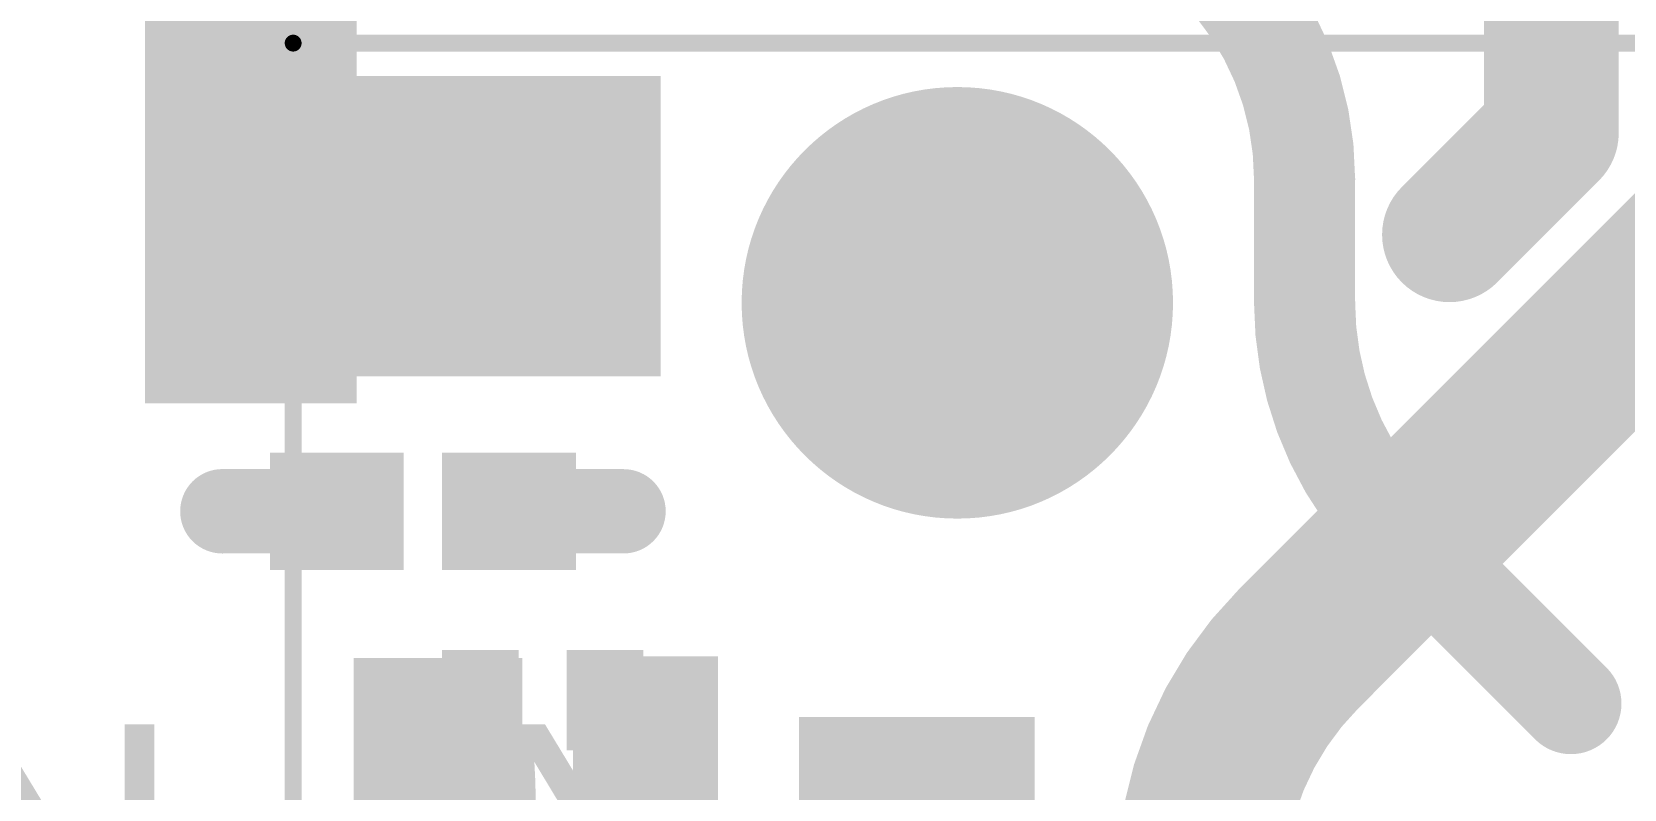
# Model space of a CAD drawing. Header units: millimetres. Extents: x -35.7 to 35.7, y -3.2 to 68.2.
# Drawn here: x -25.77 to -13.77, y 42.48 to 48.19 of the extents above; entities that cross this region are included whole.
import ezdxf

# ---------------------------------------------------------------- set-up
doc = ezdxf.new("R2010")
doc.units = ezdxf.units.MM
for name, color, linetype in [('BottomLayer', 5, 'Continuous'), ('BottomPaste', 16, 'Continuous'), ('BottomSolder', 6, 'Continuous'), ('PadHoleLayer', 156, 'Continuous'), ('TopLayer', 1, 'Continuous'), ('TopOverlay', 2, 'Continuous'), ('TopSolder', 216, 'Continuous'), ('ViaHoleLayer', 16, 'Continuous')]:
    doc.layers.add(name, color=color, linetype=linetype)
doc.styles.add('Arial', font='', dxfattribs={"height": 0.2})
doc.styles.get('Arial').set_extended_font_data('Arial')

# ---------------------------------------------------------------- blocks, each defined once
blk = doc.blocks.new('C___0402_B_24')
at = {"layer": 'BottomLayer'}
for points in [[(-0.241, 0.317), (-0.241, -0.318), (-0.699, -0.318), (-0.699, 0.317)], [(0.699, 0.317), (0.699, -0.318), (0.241, -0.318), (0.241, 0.317)]]:
    blk.add_hatch(color=5, dxfattribs=at).paths.add_polyline_path(points)
at = {"layer": 'BottomPaste'}
for points in [[(-0.241, 0.317), (-0.241, -0.318), (-0.699, -0.318), (-0.699, 0.317)], [(0.699, 0.317), (0.699, -0.318), (0.241, -0.318), (0.241, 0.317)]]:
    blk.add_hatch(color=16, dxfattribs=at).paths.add_polyline_path(points)
at = {"layer": 'BottomSolder'}
for points in [[(-0.181, 0.377), (-0.181, -0.377), (-0.758, -0.377), (-0.758, 0.377)], [(0.758, 0.377), (0.758, -0.377), (0.181, -0.377), (0.181, 0.377)]]:
    blk.add_hatch(color=6, dxfattribs=at).paths.add_polyline_path(points)
blk = doc.blocks.new('0855115001_61')
at = {"layer": 'BottomSolder'}
h = blk.add_hatch(color=6, dxfattribs=at)
edge = h.paths.add_edge_path()
edge.add_arc((-5.715, -4.445), 0.1016, 0, 360)
at = {"layer": 'PadHoleLayer'}
h = blk.add_hatch(color=156, dxfattribs=at)
edge = h.paths.add_edge_path()
edge.add_arc((-5.715, -4.445), 1.625, 0, 360)
at = {"layer": 'TopSolder'}
h = blk.add_hatch(color=216, dxfattribs=at)
edge = h.paths.add_edge_path()
edge.add_arc((-5.715, -4.445), 0.1016, 0, 360)
at = {"layer": 'TopOverlay', "const_width": 0.127}
for points in [[(-7.6708, -9.4488), (-7.6708, 5.715)], [(7.6454, -9.4488), (-7.6708, -9.4488)]]:
    blk.add_lwpolyline(points, dxfattribs=at)
at = {"layer": 'TopOverlay', "const_width": 0.0635}
blk.add_lwpolyline([(-7.70255, -9.4488, 1), (-7.63905, -9.4488, 1)], format="xyb", close=True, dxfattribs=at)
blk.add_lwpolyline([(-7.70255, -9.4488, 1), (-7.63905, -9.4488, 1)], format="xyb", close=True, dxfattribs=at)
blk = doc.blocks.new('CAP_0603_B_83')
at = {"layer": 'BottomLayer'}
for points in [[(-1.143, -0.445), (-1.143, 0.445), (-0.381, 0.445), (-0.381, -0.445)], [(0.381, -0.445), (0.381, 0.445), (1.143, 0.445), (1.143, -0.445)]]:
    blk.add_hatch(color=5, dxfattribs=at).paths.add_polyline_path(points)
at = {"layer": 'BottomPaste'}
for points in [[(-1.143, -0.445), (-1.143, 0.445), (-0.381, 0.445), (-0.381, -0.445)], [(0.381, -0.445), (0.381, 0.445), (1.143, 0.445), (1.143, -0.445)]]:
    blk.add_hatch(color=16, dxfattribs=at).paths.add_polyline_path(points)
at = {"layer": 'BottomSolder'}
for points in [[(-1.203, -0.504), (-1.203, 0.504), (-0.321, 0.504), (-0.321, -0.504)], [(0.321, -0.504), (0.321, 0.504), (1.203, 0.504), (1.203, -0.504)]]:
    blk.add_hatch(color=6, dxfattribs=at).paths.add_polyline_path(points)
blk = doc.blocks.new('CAP_0603_B_84')
at = {"layer": 'BottomLayer'}
for points in [[(-1.143, -0.445), (-1.143, 0.445), (-0.381, 0.445), (-0.381, -0.445)], [(0.381, -0.445), (0.381, 0.445), (1.143, 0.445), (1.143, -0.445)]]:
    blk.add_hatch(color=5, dxfattribs=at).paths.add_polyline_path(points)
at = {"layer": 'BottomPaste'}
for points in [[(-1.143, -0.445), (-1.143, 0.445), (-0.381, 0.445), (-0.381, -0.445)], [(0.381, -0.445), (0.381, 0.445), (1.143, 0.445), (1.143, -0.445)]]:
    blk.add_hatch(color=16, dxfattribs=at).paths.add_polyline_path(points)
at = {"layer": 'BottomSolder'}
for points in [[(-1.203, -0.504), (-1.203, 0.504), (-0.321, 0.504), (-0.321, -0.504)], [(0.321, -0.504), (0.321, 0.504), (1.203, 0.504), (1.203, -0.504)]]:
    blk.add_hatch(color=6, dxfattribs=at).paths.add_polyline_path(points)
blk = doc.blocks.new('RES0603_B_145')
at = {"layer": 'BottomLayer'}
for points in [[(-1.143, -0.4445), (-1.143, 0.4445), (-0.381, 0.4445), (-0.381, -0.4445)], [(0.381, -0.4445), (0.381, 0.4445), (1.143, 0.4445), (1.143, -0.4445)]]:
    blk.add_hatch(color=5, dxfattribs=at).paths.add_polyline_path(points)
at = {"layer": 'BottomPaste'}
for points in [[(-1.143, -0.4445), (-1.143, 0.4445), (-0.381, 0.4445), (-0.381, -0.4445)], [(0.381, -0.4445), (0.381, 0.4445), (1.143, 0.4445), (1.143, -0.4445)]]:
    blk.add_hatch(color=16, dxfattribs=at).paths.add_polyline_path(points)
at = {"layer": 'BottomSolder'}
for points in [[(-1.2446, -0.5461), (-1.2446, 0.5461), (-0.2794, 0.5461), (-0.2794, -0.5461)], [(0.2794, -0.5461), (0.2794, 0.5461), (1.2446, 0.5461), (1.2446, -0.5461)]]:
    blk.add_hatch(color=6, dxfattribs=at).paths.add_polyline_path(points)

msp = doc.modelspace()

# ---------------------------------------------------------------- hatches: boundary and pattern name
at = {"layer": 'BottomLayer'}
for points in [[(-24.816, 45.593), (-22.835, 45.593), (-22.835, 47.854), (-24.816, 47.854)], [(-23.025, 45.593), (-21.031, 45.593), (-21.031, 47.854), (-23.025, 47.854)], [(-23.343, 39.544), (-22.073, 39.544), (-22.073, 43.472), (-23.343, 43.472)], [(-20.599, 43.485), (-21.692, 43.485), (-21.692, 41.605), (-20.599, 41.605)], [(-19.99, 41.62), (-18.214, 41.62), (-18.214, 43.028), (-19.99, 43.028)]]:
    msp.add_hatch(color=5, dxfattribs=at).paths.add_polyline_path(points)
h = msp.add_hatch(color=5, dxfattribs=at)
edge = h.paths.add_edge_path()
edge.add_arc((-24.384, 47.447), 0.3, 0, 360)
h = msp.add_hatch(color=5, dxfattribs=at)
edge = h.paths.add_edge_path()
edge.add_arc((-24.384, 46.698), 0.3, 0, 360)
h = msp.add_hatch(color=5, dxfattribs=at)
edge = h.paths.add_edge_path()
edge.add_arc((-15.088, 46.66), 0.3, 0, 360)
h = msp.add_hatch(color=5, dxfattribs=at)
edge = h.paths.add_edge_path()
edge.add_arc((-21.361, 46.126), 0.3, 0, 360)
h = msp.add_hatch(color=5, dxfattribs=at)
edge = h.paths.add_edge_path()
edge.add_arc((-24.384, 45.949), 0.3, 0, 360)
h = msp.add_hatch(color=5, dxfattribs=at)
edge = h.paths.add_edge_path()
edge.add_arc((-14.199, 45.568), 0.3, 0, 360)
h = msp.add_hatch(color=5, dxfattribs=at)
edge = h.paths.add_edge_path()
edge.add_arc((-24.333, 44.577), 0.3, 0, 360)
h = msp.add_hatch(color=5, dxfattribs=at)
edge = h.paths.add_edge_path()
edge.add_arc((-21.311, 44.577), 0.3, 0, 360)
h = msp.add_hatch(color=5, dxfattribs=at)
edge = h.paths.add_edge_path()
edge.add_arc((-14.173, 43.129), 0.3, 0, 360)
h = msp.add_hatch(color=5, dxfattribs=at)
edge = h.paths.add_edge_path()
edge.add_arc((-18.669, 42.647), 0.3, 0, 360)
at = {"layer": 'BottomSolder'}
h = msp.add_hatch(color=6, dxfattribs=at)
edge = h.paths.add_edge_path()
edge.add_arc((-24.384, 47.447), 0.15, 0, 360)
h = msp.add_hatch(color=6, dxfattribs=at)
edge = h.paths.add_edge_path()
edge.add_arc((-24.384, 46.698), 0.15, 0, 360)
h = msp.add_hatch(color=6, dxfattribs=at)
edge = h.paths.add_edge_path()
edge.add_arc((-15.088, 46.66), 0.15, 0, 360)
h = msp.add_hatch(color=6, dxfattribs=at)
edge = h.paths.add_edge_path()
edge.add_arc((-21.361, 46.126), 0.15, 0, 360)
h = msp.add_hatch(color=6, dxfattribs=at)
edge = h.paths.add_edge_path()
edge.add_arc((-24.384, 45.949), 0.15, 0, 360)
h = msp.add_hatch(color=6, dxfattribs=at)
edge = h.paths.add_edge_path()
edge.add_arc((-14.199, 45.568), 0.15, 0, 360)
h = msp.add_hatch(color=6, dxfattribs=at)
edge = h.paths.add_edge_path()
edge.add_arc((-24.333, 44.577), 0.15, 0, 360)
h = msp.add_hatch(color=6, dxfattribs=at)
edge = h.paths.add_edge_path()
edge.add_arc((-21.311, 44.577), 0.15, 0, 360)
h = msp.add_hatch(color=6, dxfattribs=at)
edge = h.paths.add_edge_path()
edge.add_arc((-14.173, 43.129), 0.15, 0, 360)
h = msp.add_hatch(color=6, dxfattribs=at)
edge = h.paths.add_edge_path()
edge.add_arc((-18.669, 42.647), 0.15, 0, 360)
at = {"layer": 'TopLayer'}
msp.add_hatch(color=1, dxfattribs=at).paths.add_polyline_path([(-23.321, 45.39), (-23.321, 50.648), (-24.917, 50.648), (-24.917, 45.39)])
h = msp.add_hatch(color=1, dxfattribs=at)
edge = h.paths.add_edge_path()
edge.add_arc((-24.384, 47.447), 0.3, 0, 360)
h = msp.add_hatch(color=1, dxfattribs=at)
edge = h.paths.add_edge_path()
edge.add_arc((-24.384, 46.698), 0.3, 0, 360)
h = msp.add_hatch(color=1, dxfattribs=at)
edge = h.paths.add_edge_path()
edge.add_arc((-15.088, 46.66), 0.3, 0, 360)
h = msp.add_hatch(color=1, dxfattribs=at)
edge = h.paths.add_edge_path()
edge.add_arc((-21.361, 46.126), 0.3, 0, 360)
h = msp.add_hatch(color=1, dxfattribs=at)
edge = h.paths.add_edge_path()
edge.add_arc((-24.384, 45.949), 0.3, 0, 360)
h = msp.add_hatch(color=1, dxfattribs=at)
edge = h.paths.add_edge_path()
edge.add_arc((-14.199, 45.568), 0.3, 0, 360)
h = msp.add_hatch(color=1, dxfattribs=at)
edge = h.paths.add_edge_path()
edge.add_arc((-24.333, 44.577), 0.3, 0, 360)
h = msp.add_hatch(color=1, dxfattribs=at)
edge = h.paths.add_edge_path()
edge.add_arc((-21.311, 44.577), 0.3, 0, 360)
h = msp.add_hatch(color=1, dxfattribs=at)
edge = h.paths.add_edge_path()
edge.add_arc((-14.173, 43.129), 0.3, 0, 360)
h = msp.add_hatch(color=1, dxfattribs=at)
edge = h.paths.add_edge_path()
edge.add_arc((-18.669, 42.647), 0.3, 0, 360)
at = {"layer": 'TopSolder'}
h = msp.add_hatch(color=216, dxfattribs=at)
edge = h.paths.add_edge_path()
edge.add_arc((-24.384, 47.447), 0.15, 0, 360)
h = msp.add_hatch(color=216, dxfattribs=at)
edge = h.paths.add_edge_path()
edge.add_arc((-24.384, 46.698), 0.15, 0, 360)
h = msp.add_hatch(color=216, dxfattribs=at)
edge = h.paths.add_edge_path()
edge.add_arc((-15.088, 46.66), 0.15, 0, 360)
h = msp.add_hatch(color=216, dxfattribs=at)
edge = h.paths.add_edge_path()
edge.add_arc((-21.361, 46.126), 0.15, 0, 360)
h = msp.add_hatch(color=216, dxfattribs=at)
edge = h.paths.add_edge_path()
edge.add_arc((-24.384, 45.949), 0.15, 0, 360)
h = msp.add_hatch(color=216, dxfattribs=at)
edge = h.paths.add_edge_path()
edge.add_arc((-14.199, 45.568), 0.15, 0, 360)
h = msp.add_hatch(color=216, dxfattribs=at)
edge = h.paths.add_edge_path()
edge.add_arc((-24.333, 44.577), 0.15, 0, 360)
h = msp.add_hatch(color=216, dxfattribs=at)
edge = h.paths.add_edge_path()
edge.add_arc((-21.311, 44.577), 0.15, 0, 360)
h = msp.add_hatch(color=216, dxfattribs=at)
edge = h.paths.add_edge_path()
edge.add_arc((-14.173, 43.129), 0.15, 0, 360)
h = msp.add_hatch(color=216, dxfattribs=at)
edge = h.paths.add_edge_path()
edge.add_arc((-18.669, 42.647), 0.15, 0, 360)
at = {"layer": 'ViaHoleLayer'}
h = msp.add_hatch(color=16, dxfattribs=at)
edge = h.paths.add_edge_path()
edge.add_arc((-24.384, 47.447), 0.15, 0, 360)
h = msp.add_hatch(color=16, dxfattribs=at)
edge = h.paths.add_edge_path()
edge.add_arc((-24.384, 46.698), 0.15, 0, 360)
h = msp.add_hatch(color=16, dxfattribs=at)
edge = h.paths.add_edge_path()
edge.add_arc((-15.088, 46.66), 0.15, 0, 360)
h = msp.add_hatch(color=16, dxfattribs=at)
edge = h.paths.add_edge_path()
edge.add_arc((-21.361, 46.126), 0.15, 0, 360)
h = msp.add_hatch(color=16, dxfattribs=at)
edge = h.paths.add_edge_path()
edge.add_arc((-24.384, 45.949), 0.15, 0, 360)
h = msp.add_hatch(color=16, dxfattribs=at)
edge = h.paths.add_edge_path()
edge.add_arc((-14.199, 45.568), 0.15, 0, 360)
h = msp.add_hatch(color=16, dxfattribs=at)
edge = h.paths.add_edge_path()
edge.add_arc((-24.333, 44.577), 0.15, 0, 360)
h = msp.add_hatch(color=16, dxfattribs=at)
edge = h.paths.add_edge_path()
edge.add_arc((-21.311, 44.577), 0.15, 0, 360)
h = msp.add_hatch(color=16, dxfattribs=at)
edge = h.paths.add_edge_path()
edge.add_arc((-14.173, 43.129), 0.15, 0, 360)
h = msp.add_hatch(color=16, dxfattribs=at)
edge = h.paths.add_edge_path()
edge.add_arc((-18.669, 42.647), 0.15, 0, 360)

# ---------------------------------------------------------------- linework, layer by layer
at = {"layer": 'BottomLayer'}
for points, const_width in [([(-23.47, 46.101), (-23.47, 47.32)], 0.762), ([(-22.174, 46.101), (-22.149, 46.126)], 0.635), ([(-22.149, 46.126), (-21.361, 46.126)], 0.635), ([(-23.47, 46.101), (-22.174, 46.101)], 0.635), ([(-16.223, 43.543), (-14.199, 45.568)], 1.27), ([(-24.333, 44.577), (-23.47, 44.577)], 0.635), ([(-22.174, 44.577), (-21.311, 44.577)], 0.635)]:
    msp.add_lwpolyline(points, dxfattribs=dict(at, const_width=const_width))
for points, const_width in [([(-23.66, 47.32, 1), (-23.279, 47.32, 1)], 0.381), ([(-23.66, 46.101, 1), (-23.279, 46.101, 1)], 0.381), ([(-22.308, 46.126, 1), (-21.99, 46.126, 1)], 0.318), ([(-22.308, 46.126, 1), (-21.99, 46.126, 1)], 0.318), ([(-21.52, 46.126, 1), (-21.203, 46.126, 1)], 0.318), ([(-23.628, 46.101, 1), (-23.311, 46.101, 1)], 0.318), ([(-22.333, 46.101, 1), (-22.015, 46.101, 1)], 0.318), ([(-22.333, 46.101, 1), (-22.015, 46.101, 1)], 0.318), ([(-14.516, 45.568, 1), (-13.881, 45.568, 1)], 0.635), ([(-24.492, 44.577, 1), (-24.174, 44.577, 1)], 0.318), ([(-23.628, 44.577, 1), (-23.311, 44.577, 1)], 0.318), ([(-22.333, 44.577, 1), (-22.015, 44.577, 1)], 0.318), ([(-21.469, 44.577, 1), (-21.152, 44.577, 1)], 0.318), ([(-16.541, 43.543, 1), (-15.906, 43.543, 1)], 0.635), ([(-16.541, 43.543, 1), (-15.906, 43.543, 1)], 0.635)]:
    msp.add_lwpolyline(points, format="xyb", close=True, dxfattribs=dict(at, const_width=const_width))
at = {"layer": 'BottomLayer', "const_width": 1.27}
msp.add_lwpolyline([(-16.967, 41.747, -0.198912), (-16.223, 43.543)], format="xyb", dxfattribs=at)
at = {"layer": 'TopLayer'}
for points, const_width in [([(-14.321, 47.427), (-14.321, 60.461)], 1.016), ([(-24.036, 46.228), (-24.036, 47.447)], 1.016), ([(-15.088, 46.66), (-14.321, 47.427)], 1.016), ([(-16.18, 46.152), (-16.18, 47.079)], 0.762), ([(-14.199, 45.568), (-13.117, 46.649)], 1.27), ([(-15.461, 44.417), (-14.173, 43.129)], 0.762)]:
    msp.add_lwpolyline(points, dxfattribs=dict(at, const_width=const_width))
at = {"layer": 'TopLayer', "const_width": 0.762}
for points in [[(-16.853, 48.705, -0.198912), (-16.18, 47.079)], [(-15.725, 44.73, -0.155881), (-16.18, 46.152)], [(-15.461, 44.417, -0.041737), (-15.725, 44.73)]]:
    msp.add_lwpolyline(points, format="xyb", dxfattribs=at)
at = {"layer": 'TopLayer'}
for points, const_width in [([(-24.29, 47.447, 1), (-23.782, 47.447, 1)], 0.508), ([(-14.575, 47.427, 1), (-14.067, 47.427, 1)], 0.508), ([(-14.575, 47.427, 1), (-14.067, 47.427, 1)], 0.508), ([(-16.37, 47.079, 1), (-15.989, 47.079, 1)], 0.381), ([(-16.37, 47.079, 1), (-15.989, 47.079, 1)], 0.381), ([(-15.342, 46.66, 1), (-14.834, 46.66, 1)], 0.508), ([(-24.29, 46.228, 1), (-23.782, 46.228, 1)], 0.508), ([(-16.37, 46.152, 1), (-15.989, 46.152, 1)], 0.381), ([(-16.37, 46.152, 1), (-15.989, 46.152, 1)], 0.381), ([(-14.516, 45.568, 1), (-13.881, 45.568, 1)], 0.635), ([(-15.916, 44.73, 1), (-15.535, 44.73, 1)], 0.381), ([(-15.916, 44.73, 1), (-15.535, 44.73, 1)], 0.381), ([(-15.652, 44.417, 1), (-15.271, 44.417, 1)], 0.381), ([(-15.652, 44.417, 1), (-15.271, 44.417, 1)], 0.381), ([(-14.364, 43.129, 1), (-13.983, 43.129, 1)], 0.381)]:
    msp.add_lwpolyline(points, format="xyb", close=True, dxfattribs=dict(at, const_width=const_width))

# ---------------------------------------------------------------- block references
for name, p, rotation in [('RES0603_B_145', (-23.47, 48.082), 90), ('0855115001_61', (-14.351, 40.432), 270), ('CAP_0603_B_83', (-23.47, 45.339), 270), ('CAP_0603_B_84', (-22.174, 45.339), 270)]:
    msp.add_blockref(name, p, dxfattribs=dict(rotation=rotation))
msp.add_blockref('C___0402_B_24', (-21.92, 43.155))

# ---------------------------------------------------------------- texts
at = {"layer": 'TopOverlay', "style": 'Arial'}
msp.add_text('CAN_IN', height=1.905, rotation=360, dxfattribs=at).set_placement((-30.246, 41.067))

doc.saveas('drawing.dxf')
